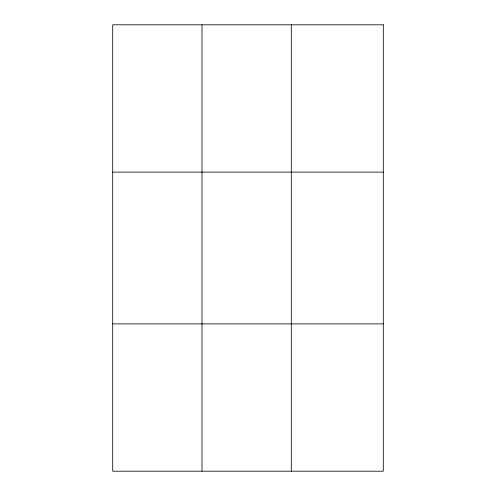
<?xml version="1.0" encoding="UTF-8"?>
<svg xmlns="http://www.w3.org/2000/svg" width="496" height="496" viewBox="0 0 496 496"><rect width="100%" height="100%" fill="white"/><g stroke="black" fill="none" stroke-linecap="round" stroke-linejoin="round"><path stroke-width="0.74" d="M201.996 471.2L201.996 24.8M291.295 471.2L291.295 24.8M112.697 172.112L383.303 172.112M112.697 323.888L383.303 323.888M383.303 24.8L383.303 471.2L112.697 471.2L112.697 24.8L383.303 24.8"/></g></svg>
